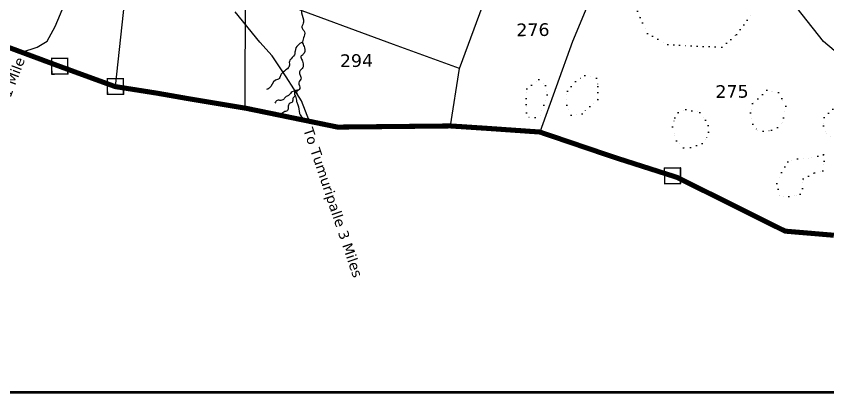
# Model space of a CAD drawing. Header units: inches. Extents: x 738765 to 747437, y 1643863 to 1647317.
# Drawn here: x 744255 to 745540, y 1643863 to 1644461 of the extents above; entities that cross this region are included whole.
import ezdxf
from ezdxf.enums import TextEntityAlignment as Align

# ---------------------------------------------------------------- set-up
doc = ezdxf.new("R2010")
doc.units = ezdxf.units.IN
doc.header["$MEASUREMENT"] = 0
doc.linetypes.add('ACAD_ISO02W100', pattern=[15, 12, -3])
doc.linetypes.add('DOT2', pattern=[0.125, 0, -0.125])
for name, color, linetype in [('CSMark', 72, 'Continuous'), ('HILLL', 17, 'Continuous'), ('PLOT', 7, 'Continuous'), ('PLOT NO', 7, 'Continuous'), ('ROADS', 6, 'Continuous'), ('STRUCTURE', 5, 'Continuous'), ('TANKS-STREAM', 4, 'Continuous'), ('VILLAGE BOUNDRY', 5, 'Continuous'), ('VILLAGE STONES', 240, 'Continuous')]:
    doc.layers.add(name, color=color, linetype=linetype)
doc.styles.get("Standard").update_dxf_attribs({"font": 'verdana_0.ttf'})

msp = doc.modelspace()

# ---------------------------------------------------------------- linework, layer by layer
at = {"layer": 'CSMark', "color": 3}
msp.add_lwpolyline([(738766.6, 1647314.5), (747349.1, 1647314.5), (747349.1, 1643865.5), (738766.6, 1643865.5)], close=True, dxfattribs=at)
at = {"layer": 'HILLL', "linetype": 'DOT2', "ltscale": 75}
for points in [[(745231, 1644486.3), (745242.6, 1644458.6), (745254.1, 1644433.3), (745286.3, 1644415.8), (745323.6, 1644413.9), (745372.2, 1644411.4), (745395.1, 1644431.8), (745419.1, 1644463.4)], [(745127.7, 1644342), (745140.5, 1644357.5), (745155.2, 1644366.8), (745173.5, 1644362.8), (745175.7, 1644349.3), (745175.6, 1644328.7), (745162.8, 1644317.7), (745150.8, 1644306.4), (745133.7, 1644304.1), (745126.8, 1644319.9), (745125.8, 1644336), (745127.7, 1644342)], [(745062.1, 1644321.1), (745063.1, 1644345.8), (745082.1, 1644360.4), (745092.9, 1644350.8), (745095.4, 1644336.2), (745090.2, 1644320.1), (745085, 1644304), (745076.3, 1644300.5), (745066.3, 1644300.4), (745063, 1644307.6), (745062.1, 1644321.1)], [(745420.8, 1644289.7), (745428.5, 1644279.7), (745437.2, 1644278.9), (745450.5, 1644280.2), (745460.1, 1644284.4), (745468.2, 1644292), (745469.8, 1644299.9), (745473.1, 1644318.5), (745466.9, 1644330.3), (745461.7, 1644340.1), (745451.1, 1644342.1), (745443.2, 1644343.5), (745428.8, 1644329.9), (745420.4, 1644322.3), (745417.4, 1644308), (745420.8, 1644289.7)], [(745294, 1644285.6), (745297.6, 1644299.8), (745302.8, 1644308.3), (745315.2, 1644313.1), (745337.1, 1644308.4), (745346.2, 1644296.3), (745350.1, 1644287.6), (745351.1, 1644277.4), (745346.3, 1644264.9), (745340.8, 1644259.3), (745322.2, 1644253), (745311.2, 1644252.3), (745300.3, 1644263.3), (745296.4, 1644274.5), (745293.4, 1644283.3)], [(745543.4, 1644270.5), (745555.7, 1644269.8), (745568.1, 1644272.5), (745577.9, 1644280.7), (745578.9, 1644295.3), (745579.6, 1644309.6), (745571.6, 1644317.5), (745560.6, 1644320), (745547.6, 1644313.7), (745533.8, 1644300.5), (745533, 1644287), (745537.5, 1644275.8), (745543.4, 1644270.5)], [(745500.5, 1644203.3), (745518.5, 1644212.7), (745532.1, 1644216.1), (745534.2, 1644231.1), (745532.8, 1644242), (745509.2, 1644235.1), (745501.2, 1644235.8), (745491.9, 1644235.1), (745476.3, 1644230.5), (745466.4, 1644213.5), (745459, 1644196.2), (745463, 1644176.9), (745469.4, 1644174.8), (745477.9, 1644175.3), (745490.5, 1644176.6), (745495.7, 1644179.3), (745499.5, 1644188.1), (745500.5, 1644200), (745500.5, 1644203.3)]]:
    msp.add_lwpolyline(points, dxfattribs=at)
at = {"layer": 'PLOT'}
for points in [[(744286.1, 1644797.4), (744325, 1644754.4), (744426.4, 1644552.4), (744426.4, 1644486.1), (744411.6, 1644349.3)], [(744617.7, 1644315.1), (744617.9, 1644503), (744627.6, 1644616.2), (744630.8, 1644725.6)], [(744942.4, 1644287), (744956.9, 1644377.9), (745007.1, 1644514), (745027.4, 1644595.5), (745090, 1644606.8), (745106.2, 1644680.5)], [(745199.8, 1644660.7), (745218.7, 1644619.3), (745135.6, 1644420.5), (745083.8, 1644277.4)], [(744956.9, 1644377.9), (744852.2, 1644415.9), (744677.5, 1644479.9), (744617.9, 1644503)]]:
    msp.add_lwpolyline(points, dxfattribs=at)
at = {"layer": 'PLOT NO'}
for points in [[(744336.4, 1644394.1), (744336.6, 1644369.1), (744311.6, 1644368.8), (744311.3, 1644393.9), (744336.4, 1644394.1)], [(744424.5, 1644362), (744424.8, 1644336.9), (744399.7, 1644336.7), (744399.4, 1644361.7), (744424.5, 1644362)], [(745306.3, 1644220.8), (745306.5, 1644195.8), (745281.5, 1644195.5), (745281.2, 1644220.6), (745306.3, 1644220.8)]]:
    msp.add_lwpolyline(points, dxfattribs=at)
at = {"layer": 'ROADS'}
for points in [[(744264, 1644403.5), (744288.3, 1644411.5), (744303.9, 1644421.1), (744317, 1644444.1), (744331.9, 1644480.5), (744345.6, 1644500.7), (744384.5, 1644555.3), (744446.9, 1644758.2)], [(745569.7, 1644389.7), (745532.8, 1644420.8), (745457.3, 1644516.5)], [(744719.1, 1644294.3), (744706.8, 1644326.7), (744682.2, 1644364.5), (744660.3, 1644398.1), (744640.6, 1644419.4), (744601.7, 1644467.4)]]:
    msp.add_lwpolyline(points, dxfattribs=at)
at = {"layer": 'STRUCTURE', "color": 5, "const_width": 4.23}
msp.add_lwpolyline([(738766.6, 1647314.5), (747349.1, 1647314.5), (747349.1, 1643865.5), (738766.6, 1643865.5)], close=True, dxfattribs=at)
at = {"layer": 'TANKS-STREAM'}
for points in [[(745379.8, 1644705.3), (745370.6, 1644705.1), (745366.1, 1644705.3), (745352.6, 1644699.1), (745345.5, 1644702.6), (745331.2, 1644696.8), (745318.6, 1644698.2), (745304.8, 1644693.5), (745287.2, 1644694.4), (745275.9, 1644688.2), (745267.7, 1644689.3), (745252.6, 1644692.6), (745239.2, 1644688.5), (745229.2, 1644692.1), (745210.3, 1644690.2), (745194, 1644689.4), (745185.5, 1644690.8), (745151.1, 1644688.3), (745137.6, 1644690.2), (745129.9, 1644686.5), (745118.4, 1644689.4), (745106.9, 1644686.6), (745093, 1644689.8), (745078.3, 1644682), (745062.5, 1644682.9), (745056.5, 1644687.9), (745047.4, 1644687.9), (745036.1, 1644694.6), (745020.2, 1644693.4), (745009.3, 1644699.5), (744987.5, 1644698.8), (744968.9, 1644708.3), (744954.4, 1644712), (744945.5, 1644722.8), (744940.7, 1644729.9), (744930.2, 1644738), (744918, 1644744.8), (744900.2, 1644743.4), (744888.4, 1644752.3), (744870.6, 1644752.8), (744859.6, 1644760.6), (744849.2, 1644760.6), (744844.8, 1644760.8), (744839.8, 1644768.8), (744831.1, 1644770.9), (744822.3, 1644765.2), (744813.8, 1644766.3), (744807.5, 1644761.3), (744806.7, 1644757.4), (744798.4, 1644751.4), (744788.5, 1644745.5), (744783.4, 1644732.5), (744775.2, 1644723), (744765.2, 1644719.4), (744763.1, 1644706.7), (744757.1, 1644695.4), (744749.5, 1644689.1), (744745.5, 1644686.4), (744743.5, 1644679.9), (744737, 1644673.2), (744726.7, 1644664.5), (744721.7, 1644659.1), (744720.9, 1644652.4), (744723, 1644644.4), (744727.9, 1644636.3), (744729.9, 1644629.4), (744729.7, 1644622.6), (744726.2, 1644617.4), (744722.5, 1644607.9), (744721, 1644593.2), (744720, 1644578.8), (744715.2, 1644568.2), (744709.3, 1644559), (744709.4, 1644543.1), (744707.6, 1644535.3), (744704.9, 1644529), (744704.4, 1644519.8), (744709.8, 1644505.4), (744709.9, 1644495.5), (744707.3, 1644487.3), (744707.5, 1644478.6), (744706.5, 1644469.3), (744709.6, 1644454.9), (744708.9, 1644447.7), (744707.2, 1644443.5), (744711.4, 1644435.8), (744709.9, 1644426.6), (744708.5, 1644418), (744711.5, 1644410.7), (744708.9, 1644399.9), (744705.8, 1644396.9), (744707.5, 1644391.2), (744709.4, 1644383.5), (744707.9, 1644378), (744703.9, 1644373.5), (744703.9, 1644368.6), (744705.9, 1644363.1), (744702.5, 1644355.3), (744703.8, 1644346), (744701.9, 1644343.8), (744699, 1644340.7), (744700.3, 1644336.5)], [(746198.8, 1644331.8), (746198.3, 1644328.8), (746191.4, 1644325.4), (746186.7, 1644320.9), (746177, 1644317.8), (746171.3, 1644312.4), (746165.7, 1644309.6), (746160.7, 1644309.4), (746154.9, 1644302.1), (746145.6, 1644301.1), (746139.6, 1644295.3), (746130.2, 1644292.7), (746126.5, 1644279.9), (746110, 1644279.6), (746099.2, 1644273.8), (746086.8, 1644273.1), (746071.7, 1644270.9), (746060.5, 1644273.1), (746044.4, 1644273.1), (746035.9, 1644272), (746031.1, 1644274.2), (746023.2, 1644272.3), (746014.3, 1644274), (746008.7, 1644272.6), (745996.3, 1644274.7), (745982.4, 1644275.3), (745973.2, 1644272.7), (745959.9, 1644276), (745952.5, 1644275.1), (745939.4, 1644280.6), (745927.1, 1644280.6), (745908.8, 1644290.5), (745894.2, 1644289.4), (745884.9, 1644291.9), (745875.6, 1644300.7), (745859.4, 1644300.5), (745849, 1644307.1), (745835.2, 1644306), (745824.7, 1644315.2), (745806.9, 1644312.9), (745799.5, 1644311.2), (745786.2, 1644308.4), (745774.6, 1644313.1), (745751.1, 1644307.7), (745736.4, 1644315.7), (745722.8, 1644318.8), (745711.9, 1644332), (745699.9, 1644338.4), (745688.1, 1644339.6), (745677.7, 1644345.6), (745670, 1644362.9), (745654.2, 1644369.8), (745644.4, 1644373.4), (745633.9, 1644388.1), (745611.4, 1644402.5), (745604.8, 1644410.7), (745598.3, 1644429.8), (745588.8, 1644438.2), (745575.6, 1644443.5), (745563.9, 1644471.1), (745553.5, 1644479), (745544, 1644485.6), (745535.2, 1644505.7), (745531.8, 1644511.6), (745523.8, 1644513.7), (745517.3, 1644524.9), (745515.7, 1644537), (745505.5, 1644545.3), (745500.8, 1644550.5), (745496.9, 1644560.1)], [(744708.3, 1644419.5), (744700.6, 1644414.5), (744696.4, 1644405.3), (744695.5, 1644399.5), (744688.3, 1644390.9), (744687.2, 1644387.3), (744687.6, 1644382.9), (744684.3, 1644377.6), (744675.6, 1644369.9), (744672.7, 1644365.1), (744671.5, 1644362.3), (744665.4, 1644359.2), (744655.3, 1644346.6), (744651.3, 1644344.5)], [(744696.9, 1644342.2), (744692.1, 1644341.2), (744686.2, 1644335.2), (744682.3, 1644333.4), (744679.2, 1644329.9), (744674.1, 1644327.5), (744668.3, 1644327.3), (744664.4, 1644323.2)], [(744702.2, 1644344.1), (744698.1, 1644343.1), (744695.7, 1644340.6), (744696.9, 1644334), (744698.4, 1644330), (744698.7, 1644325.9), (744701.1, 1644320.5), (744703.7, 1644306.7), (744708, 1644300.3), (744711.7, 1644298.5)], [(744696.8, 1644334.4), (744692.9, 1644330.4), (744692.2, 1644325.1), (744687.2, 1644322.2), (744685.5, 1644316.9), (744684.6, 1644311.6), (744680.3, 1644309.7), (744674, 1644305.1)]]:
    msp.add_spline(points, degree=3, dxfattribs=at)
at = {"layer": 'VILLAGE BOUNDRY', "linetype": 'ACAD_ISO02W100', "ltscale": 2, "const_width": 8}
msp.add_lwpolyline([(744204.5, 1644425.6), (744323.5, 1644381.4), (744411.6, 1644349.3), (744478.3, 1644338.8), (744530.1, 1644329.7), (744618.1, 1644315.1), (744763.7, 1644285.2), (744942.4, 1644287), (745001.8, 1644283.1), (745083.8, 1644277.4), (745201.7, 1644237.4), (745301.3, 1644205.6), (745472.2, 1644120.6), (745549.3, 1644114.1)], dxfattribs=at)
at = {"layer": 'VILLAGE STONES', "const_width": 2}
for points in [[(744311.3, 1644393.9), (744336.4, 1644394.1), (744336.6, 1644369.1), (744311.6, 1644368.8)], [(744399.4, 1644361.7), (744424.5, 1644362), (744424.8, 1644336.9), (744399.7, 1644336.7)], [(745281.2, 1644220.6), (745306.3, 1644220.8), (745306.5, 1644195.8), (745281.5, 1644195.5)]]:
    msp.add_lwpolyline(points, close=True, dxfattribs=at)

# ---------------------------------------------------------------- texts
at = {"layer": 'PLOT NO'}
for s, p in [('276', (745073, 1644439.2)), ('294', (744793.7, 1644390.4)), ('275', (745388.1, 1644341.6))]:
    msp.add_text(s, height=20.05, rotation=0.6075, dxfattribs=at).set_placement(p, align=Align.MIDDLE_CENTER)
at = {"layer": 'ROADS', "color": 0}
for s, rotation, p in [('From Amidyala 1 Mile', 69.2162, (744184.6, 1644169)), ('To Tumuripalle 3 Miles', 288.6457, (744709.3, 1644281.2))]:
    msp.add_text(s, height=16, rotation=rotation, dxfattribs=at).set_placement(p)

doc.saveas('drawing.dxf')
